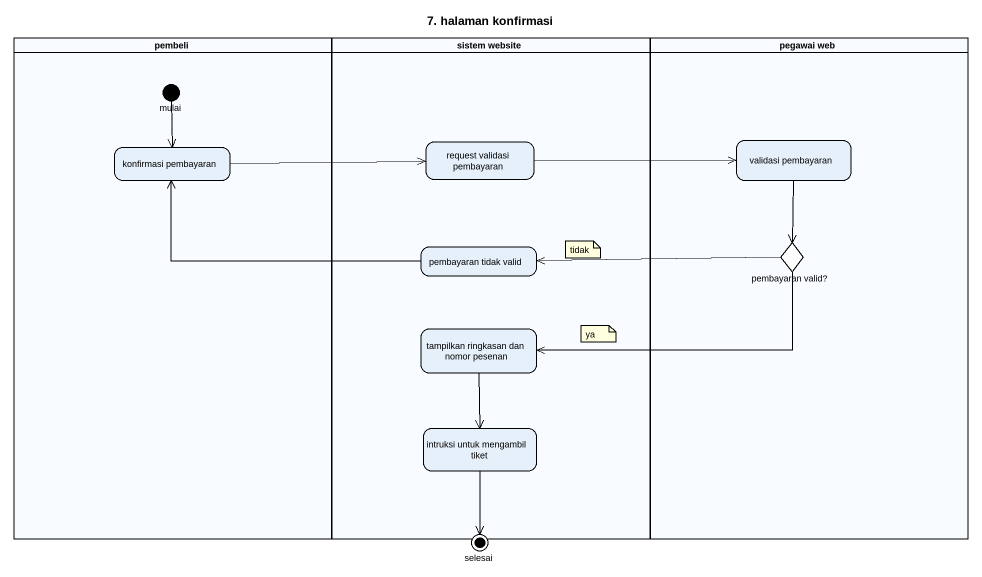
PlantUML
@startuml
title 7. halaman konfirmasi
hide empty description
state pembeli <<partition>> {
  state mulai <<start>>
  state "konfirmasi pembayaran" as konfirmasi_pembayaran
}
state "sistem website" as sistem_website <<partition>> {
  state "request validasi pembayaran" as request_validasi_pembayaran
  state "pembayaran tidak valid" as pembayaran_tidak_valid
  state "tampilkan ringkasan dan nomor pesenan" as tampilkan_ringkasan_dan
  state "intruksi untuk mengambil tiket" as intruksi_untuk_mengambil
}
state "pegawai web" as pegawai_web <<partition>> {
  state "validasi pembayaran" as validasi_pembayaran
  state "pembayaran valid?" as pembayaran_valid <<choice>>
}
state selesai <<end>>
mulai --> konfirmasi_pembayaran
request_validasi_pembayaran -right-> validasi_pembayaran
validasi_pembayaran --> pembayaran_valid
konfirmasi_pembayaran -right-> request_validasi_pembayaran
pembayaran_tidak_valid -left-> konfirmasi_pembayaran
pembayaran_valid -left-> pembayaran_tidak_valid
pembayaran_valid -left-> tampilkan_ringkasan_dan
tampilkan_ringkasan_dan --> intruksi_untuk_mengambil
intruksi_untuk_mengambil --> selesai
note as N1
  tidak
end note
note as N2
  ya
end note
@enduml
